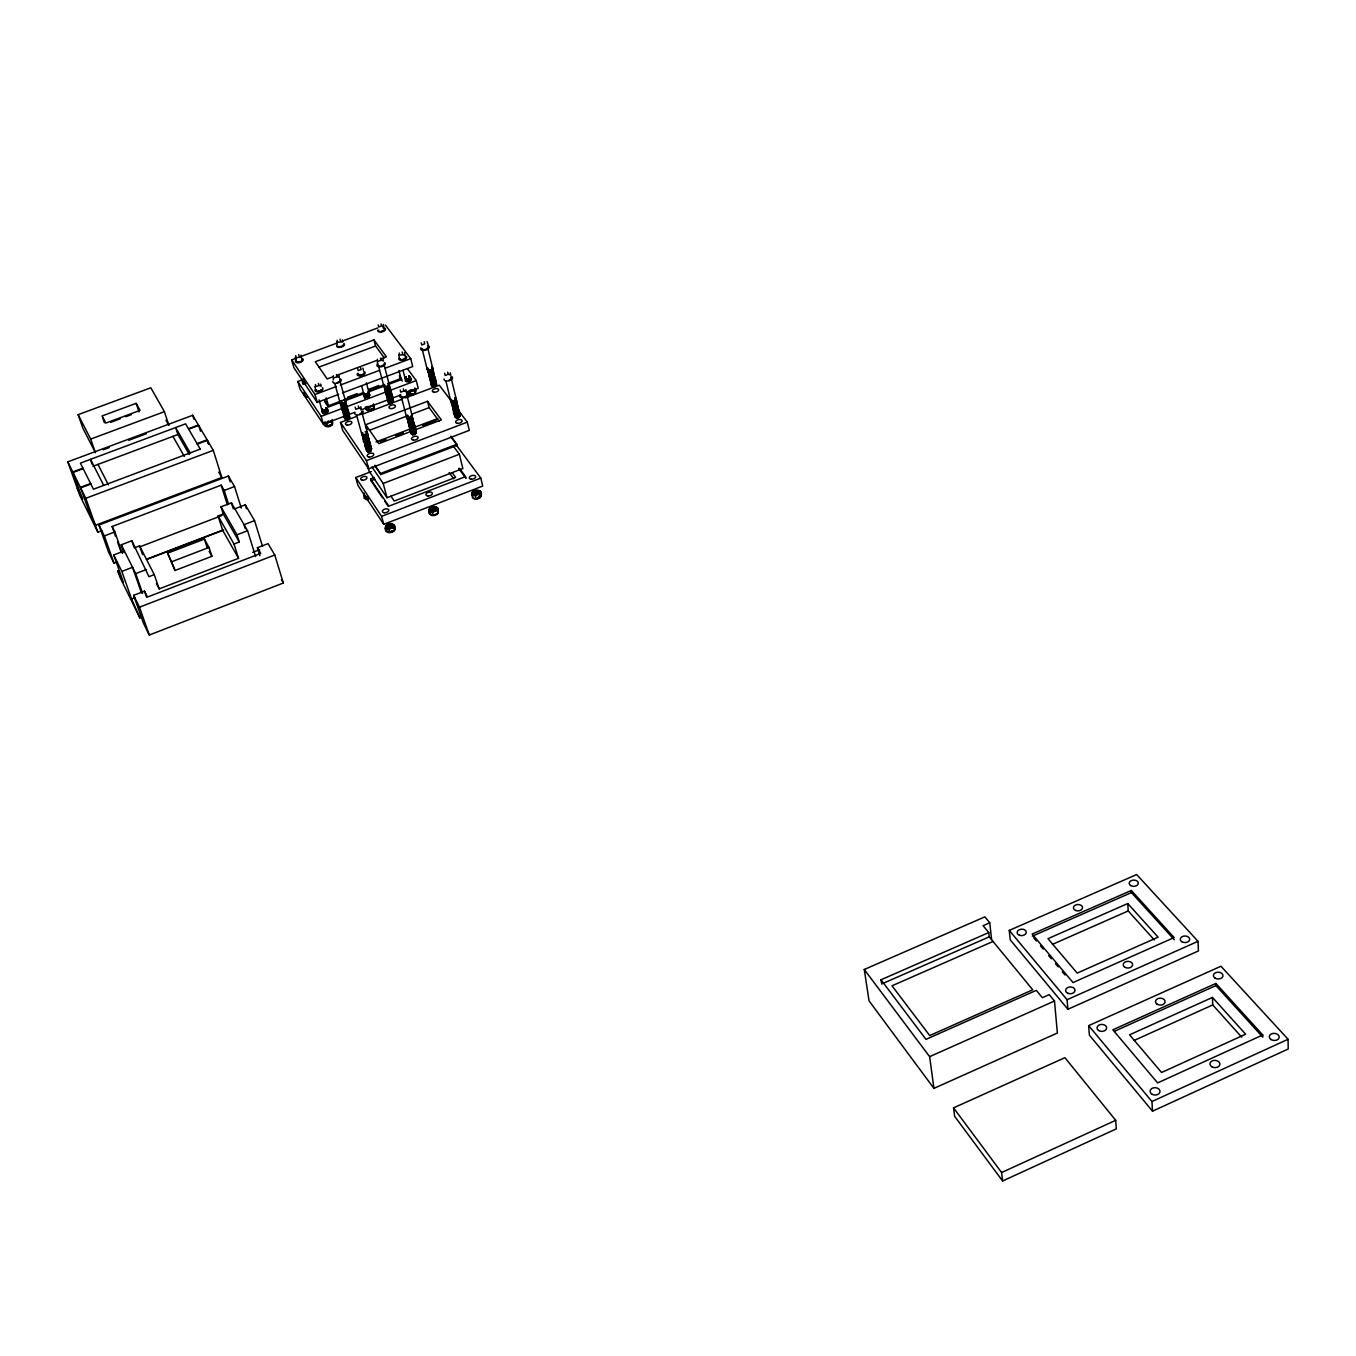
<?xml version="1.0" encoding="UTF-8"?>
<svg xmlns="http://www.w3.org/2000/svg" width="1356" height="1356" viewBox="0 0 1356 1356"><rect width="100%" height="100%" fill="white"/><g stroke="black" fill="none" stroke-linecap="round" stroke-linejoin="round"><path stroke-width="1.5" d="M391.952 525.145C378.171 533.637 396.427 516.534 390.697 528.128M478.38 491.889C472.481 498.855 473.532 487.058 478.38 492.296C470.532 497.601 478.21 487.414 477.617 494.228M455.175 411.8C451.48 415.699 462.565 412.834 457.803 409.919M454.972 397.935C458.769 400.325 452.429 401.562 451.582 402.647C452.989 405.173 458.887 401.139 454.904 400.156M435.903 510.398C434.039 500.805 425.615 516.229 435.53 508.466M434.869 510.568C438.717 507.568 430.716 506.127 430.394 509.619M431.716 382.765C428.666 386.189 437.395 385.748 436.107 382.172C435.683 385.629 427.988 384.477 431.988 381.68M434.649 377.493C434.954 379.883 428.53 380.578 430.547 378.002M433.327 372.375L433.666 375.087L429.954 376.731L429.784 378.443L434.479 377.104L433.225 371.527M476.041 498.584L475.414 496.025L472.719 494.381A4.153 2.339 -13.6 0 1 472.312 492.092L472.854 491.465A4.153 2.339 -13.6 0 1 475.6 490.16L480.634 491.482C484.143 497.042 475.99 501.042 472.329 497.398L472.142 492.33L476.939 490.364M428.886 511.483L432.513 512.636L433.174 515.195L429.496 513.992C426.072 508.737 434.157 504.076 437.819 508.042L438.039 513.263L433.191 515.195M480.516 496.889L480.617 491.465M409.02 419.665C405.105 424.038 417.309 419.868 411.343 417.817M409.427 425.106C407.478 428.157 414.292 427.886 414.173 425.089C413.292 423.004 406.224 426.411 409.156 422.377M415.038 388.138C418.207 392.155 412.122 397.172 409.037 393.884M389.647 532.213L388.952 529.671L386.291 527.993A4.17 2.373 -15 0 1 385.985 525.636L386.562 525.009A4.17 2.373 -15 0 1 389.341 523.67L394.359 525.026C397.969 530.552 389.664 534.739 386.002 530.993C382.731 526.281 389.765 521.365 393.477 524.518A4.17 2.373 -15 0 1 393.342 526.416L392.782 527.043M437.666 513.483L437.802 508.042M392.054 525.467C388.223 531.416 385.68 522.569 392.562 526.111M373.51 403.834L374.087 408.631L369.137 410.36M387.697 397.935C385.697 402.207 395.613 399.02 391.274 396.257M388.613 398.376C385.24 403.868 397.206 398.495 391.189 394.867M414.868 393.24L414.665 388.308M385.562 388.104C382.561 391.036 389.918 391.46 389.867 388.375M394.172 530.501L394.342 525.026M432.92 369.493L430.547 371.544L427.513 370.697L431.496 370.239L431.971 367.374M436.157 383.426C438.615 385.545 431.988 388.918 432.988 385.748M332.169 419.546L331.949 424.699M368.239 499.347L364.306 498.16L364.137 493.143M373.714 408.783L373.12 405.054M370.849 446.988C368.001 452.362 362.408 446.158 369.798 445.497C372.459 439.632 366.323 449.768 365.459 444.615M362.832 436.174C362.933 440.683 370.781 436.039 366.73 432.7M369.408 395.494C357.001 401.444 373.002 393.732 368.12 391.85A2.695 1.424 -14.7 0 1 368.832 393.172L366.137 395.291L364.578 394.02M328.016 426.479L331.932 424.699L331.322 420.953M406.19 378.188C404.376 382.104 413.648 377.68 408.8 376.137M307.185 397.139L304.575 395.867L303.981 392.291M343.797 411.614C341.644 414.241 348.153 413.563 347.865 411.122M344.085 415.461C343.187 419.428 351.967 415.953 347.899 413.427M345.255 415.529C341.305 418.123 349.187 419.258 349.17 415.868M453.48 411.58C452.446 418.818 464.04 412.885 457.481 409.97M342.271 406.071C339.864 409.105 348.17 407.546 345.933 404.936M430.988 511.907L433.479 509.737L436.869 509.415A4.17 2.356 -14.3 0 0 436.988 507.551M453.565 410.36L456.158 411.258L458.565 409.156L457.531 407.715L452.972 408.563L453.802 406.19M327.525 411.41L326.525 412.868M327.983 411.716L327.338 412.987M451.209 400.715L452.04 401.715M452.582 405.207C454.633 410.105 460.192 398.918 455.633 405.986C445.971 405.427 459.498 406.749 456.294 402.105M323.44 411.122C322.169 415.546 331.22 409.817 326.016 407.631M410.173 430.666C412.41 434.818 418.462 428.428 414.021 425.987M430.598 379.9C430.886 383.392 437.463 379.392 434.734 376.612M408.766 423.869C407.342 427.496 414.207 426.784 414.224 423.801C413.665 421.513 407.986 426.293 408.97 422.682M429.411 375.154L430.53 376.493M429.411 376.273C429.852 379.053 436.446 375.629 433.174 374.273M479.329 496.72L479.465 495.533M387.291 528.145L389.206 526.111L392.426 526.518M410.241 428.31C411.885 433.191 417.868 424.75 412.783 423.445M408.8 423.852C409.461 426.92 416.139 422.987 412.8 421.191M407.766 418.682C406.461 423.462 416.139 419.174 411.563 416.36M408.817 376.188C415.377 379.985 403.766 382.46 405.953 380.121C407.953 383.663 413.631 375.646 409.207 381.68M365.408 446.988C365.917 450.819 373.815 446.378 369.544 444.497M387.291 396.342C388.714 401.037 395.257 392.85 389.748 391.562M387.494 397.139L389.155 398.461L392.155 396.274L387.223 396.715L386.358 395.884L387.223 394.443M362.798 437.378C361.696 441.937 370.222 440.378 368.239 436.937M385.833 390.799C386.138 394.274 392.274 390.46 389.952 387.511M386.036 391.596C385.731 395.003 393.155 391.359 390.036 388.765M386.409 392.376C385.155 395.359 392.918 392.867 390.443 390.359C391.833 391.104 384.951 394.918 385.596 391.172M364.883 398.105L365.561 397.02L365.256 397.935M366.73 434.09C367.256 439.107 359.594 432.75 362.696 435.988C366.035 438.48 369.663 432.174 365.815 431.632A2.898 1.559 -14.9 0 1 367.306 433.106A2.898 1.559 -14.9 0 1 364.679 434.852L363.95 434.954A2.898 1.559 -14.9 0 1 361.832 434.276A2.898 1.559 -14.9 0 1 362.425 432.598L362.086 432.988A2.712 1.458 -14.9 0 0 363.967 434.751L365.34 434.445A2.712 1.458 -14.9 0 0 366.866 433.411L366.984 432.242M362.849 436.157C363.442 439.242 370.239 435.293 366.866 433.479C367.883 436.242 359.408 436.327 362.781 433.056M342.305 410.326C343.712 414.089 350.56 408.817 346.289 406.495M473.244 493.042C473.837 489.075 482.211 491.753 477.109 494.313M344.085 414.309C346.17 419.224 351.357 410.088 346.322 408.732M341.475 404.817L343.085 406.156L345.916 403.986L345.085 403.122L340.729 404.156L341.187 402.105M341.051 404.359L344.102 405.02L345.288 402.546M430.242 512.399L429.496 513.992M322.457 409.173L322.931 410.427L325.152 410.122A2.542 1.339 -15.2 0 0 326.593 409.156L326.22 407.749A2.712 1.424 -15.2 0 1 326.915 409.088C315.846 413.241 328.796 412.716 326.321 409.071M386.816 529.382L386.002 530.993M304.032 382.68L303.524 383.833L304.608 384.24M365.12 496.618L364.306 498.16M386.884 526.62L388.765 524.772L392.02 524.992M366.73 407.953L365.951 409.343L365.289 406.902M454.226 400.579L452.87 400.884A2.695 1.441 -13.6 0 1 450.887 399.156A2.881 1.542 -13.6 0 0 452.853 401.088L454.226 400.579A2.695 1.441 -13.6 0 0 455.701 399.562L455.192 398.054M377.409 363.272L377.46 359.289M427.513 368.391L427.835 368.035A2.831 1.475 -13.8 0 0 427.326 369.612A2.831 1.475 -13.8 0 0 429.462 370.222L430.75 369.73L428.428 370.069L427.835 368.781M407.715 415.122L407.207 415.461A2.898 1.542 -14.2 0 0 406.614 417.139A2.898 1.542 -14.2 0 0 408.732 417.817L410.122 417.309A2.712 1.458 -14.2 0 0 411.614 416.275L411.495 414.936M406.003 377.426L405.817 378.816L408.444 378.646A2.526 1.322 -14.1 0 0 409.834 377.697L408.766 376.782M333.305 379.714L333.356 375.714M384.375 385.24L384.528 386.392L386.63 386.596A2.831 1.492 -14.4 0 0 389.07 385.138A2.831 1.492 -14.4 0 0 388.291 383.629C391.731 385.867 384.375 389.426 383.901 385.985A2.831 1.492 -14.4 0 1 384.392 384.477L384.07 384.833M363.95 434.954L365.34 434.445M367.103 394.189L365.934 394.528A2.526 1.322 -14.7 0 1 364.086 392.884A2.695 1.424 -14.7 0 0 365.798 394.664L367.103 394.189A2.526 1.322 -14.7 0 0 368.51 393.24L368.34 391.918M340.288 401.223L340.627 400.868A2.848 1.492 -15 0 0 340.034 402.495A2.848 1.492 -15 0 0 342.136 403.122L343.441 402.63L340.712 402.8L340.966 401.308M295.828 355.611L295.761 359.34L295.184 357.323M322.084 408.834A2.712 1.424 -15.2 0 0 323.847 410.597L325.152 410.122M302.863 379.273L302.541 379.612A2.492 1.288 -15.3 0 0 304.202 381.172L304.168 381.358A2.661 1.373 -15.3 0 1 302.269 380.765A2.661 1.373 -15.3 0 1 302.863 379.273L302.897 379.256M456.43 404.308C460.752 406.546 449.446 407.41 454.345 409.02C457.633 409.614 459.209 404.715 456.243 403.495M452.192 403.596C453.752 408.427 460.277 399.969 454.752 398.715M455.04 412.071C451.073 415.428 462.803 412.41 457.684 410.766M452.345 403.579C451.48 407.681 463.905 403.393 452.887 409.173C462.752 408.834 456.464 415.19 453.514 410.393M452.972 400.935C446.48 403.885 460.345 403.24 455.141 400.325M457.006 402.715C456.582 405.444 449.412 405.529 452.345 402.461M410.19 426.377C408.088 430.733 418.58 425.733 412.987 424.242M410.004 426.682C407.393 430.462 417.021 428.75 414.326 425.445M411.021 430.683C408.173 435.022 419.343 431.733 414.173 429.666M429.021 373.561C426.818 377.29 435.971 375.239 433.106 372.883M413.139 422.682L413.088 420.631M434.547 379.816C438.293 381.477 429.394 384.579 430.547 381.07M434.462 380.663C438.412 384.426 425.581 383.494 434.717 381.019C438.242 375.019 429.733 385.002 430.394 379.121M435.717 380.578C432.445 383.528 429.869 387.036 436.259 382.985M436.446 383.782C436.259 386.528 429.53 386.765 431.733 383.85M414.309 428.208L415.224 429.53L410.953 432.479L415.241 431.581L415.868 430.191L414.512 429.005M412.766 418.631C412.326 420.733 406.664 421.902 407.529 419.055M407.732 419.851C406.868 422.716 412.529 421.546 412.97 419.428M408.902 419.936C404.681 422.919 413.97 423.106 412.885 419.835M413.377 421.038C413.326 423.462 406.953 424.326 408.953 421.563M429.36 376.307C428.191 379.765 437.039 376.799 433.378 375.07M413.58 421.835C413.258 424.343 406.393 424.835 408.766 421.886M413.783 422.648L412.648 423.97M431.7 369.561C436.174 370.866 426.92 374.714 427.988 370.747M433.513 371.883C422.648 378.002 433.072 368.815 432.649 368.459M388.341 401.393L391.748 400.986L392.511 398.274M369.341 443.7C372.442 445.649 359.204 454.023 370.934 447.429M391.308 395.511L390.986 394.071M406.342 377.409C401.851 381.087 413.665 378.968 409.004 376.951M387.274 392.579C382.867 395.579 391.85 396.088 391.07 392.731M388.46 399.189C386.307 403.088 396.647 398.444 391.206 397.105M363.018 437.293C364.374 439.31 370.205 436.022 367.086 434.276M367.9 436.225C368.612 439.581 362.205 438.835 363.289 437.751C363.493 440.802 371.561 436.107 366.679 434.937M345.017 403.969C349.848 405.715 338.475 407.02 343.153 408.58C346.56 409.241 348.255 403.952 344.814 403.173M348.017 412.817C346.695 414.834 340.865 420.207 349.204 414.597C350.102 409.004 342.221 417.631 343.627 411.919M347.628 413.461C351.984 415.36 343.187 415.699 344.848 417.851C347.339 418.868 351.679 414.919 347.577 414.089M342.085 403.122L342.797 403.02A2.848 1.492 -15 0 0 345.39 401.325A2.848 1.492 -15 0 0 343.949 399.901C352.543 403.207 332.135 411.749 346.339 405.156M410.682 393.85L410.41 394.766L413.072 394.359M473.651 494.177C474.21 490.448 481.143 493.974 478.363 493.465C472.837 493.872 475.431 492.804 478.939 494.194M388.731 385.206L388.528 383.833M431.479 511.873L435.869 509.534M387.138 526.976C388.647 523.365 395.444 526.501 390.019 528.179M452.328 405.58C451.243 409.495 460.396 406.054 456.125 404.359M450.955 399.935C449.005 404.613 459.582 401.257 454.955 399.528M451.158 400.749C451.141 403.003 458.311 400.461 455.057 398.664M324.847 424.631C321.965 425.343 324.491 420.038 326.881 423.801C325.677 426.632 330.559 427.445 330.576 425.055M454.938 414.817C454.718 418.292 462.193 414.665 458.938 412.038M454.158 411.614C453.616 414.546 460.023 412.444 458.786 409.902M387.816 528.111C395.986 524.128 390.681 528.755 387.087 527.382M410.004 428.666C408.376 433.53 418.428 430.496 414.105 427.394M452.785 406.003L453.26 407.953L458.192 407.105L455.141 409.783L452.819 409.105L453.328 407.597M451.209 399.562L452.379 400.969M407.309 418.241C406.054 421.648 414.529 419.174 411.766 417.173M430.344 380.273L431.903 382.036M429.174 375.51C428.004 378.595 435.886 376.663 433.496 374.476M410.037 427.513C407.698 431.14 416.902 429.208 414.343 426.818M431.767 384.646C429.53 388.07 438.208 386.375 436.005 384.019M363.933 439.005C360.442 444.531 372.612 444.158 368.256 439.7M364.137 440.971C364.967 444.226 371.086 438.869 368.544 438.632C369.544 441.022 363.272 442.548 364.154 439.819M407.359 417.072L409.071 418.462L411.902 416.241A2.898 1.542 -14.2 0 0 411.631 414.851M407.563 417.885C406.936 421.462 415.122 417.529 411.36 415.563M430.784 380.697C445.412 379.341 425.716 383.121 432.039 383.443M362.611 435.361C361.154 438.513 369.002 436.666 366.951 434.886M387.053 396.715C387.002 400.529 394.46 396.918 391.172 393.596M387.257 397.494C386.087 401.478 395.325 397.749 390.986 396.308M407.512 415.936L407.309 417.462L410.122 417.309M385.799 391.952C384.545 395.325 393.172 392.748 389.833 390.714M386.002 392.748C385.189 397.155 394.732 392.274 389.545 390.765M366.747 449.395C366.323 456.108 375.273 444.497 370.239 450.175C361.425 451.802 371.307 447.361 369.764 445.293M364.154 393.613C362.933 396.732 370.764 394.46 368.324 392.596M388.528 401.088C386.596 405.122 396.206 402.19 392.715 399.054M364.594 441.412C363.289 444.632 372.29 441.175 368.391 439.09M343.865 414.665C342.39 418.072 350.696 415.8 347.848 414.258M385.629 390.003C383.273 393.596 392.494 391.494 389.748 389.325M341.034 403.224C338.017 407.648 348.102 407.902 345.288 403.919M345.204 402.529L345.288 404.054L341.644 405.936M322.253 409.512C320.931 412.885 329.491 410.054 326.101 408.326M344.966 417.462C342.763 421.123 351.831 419.106 349.373 416.224M343.661 412.733C341.746 417.004 351.34 414.021 347.865 410.699M342.356 407.986C339.966 411.597 349.153 409.529 346.509 407.292M303.473 383.307L303.286 384.341M303.049 380.731L304.507 381.968M326.881 423.801L330.779 421.106M365.951 409.343L369.391 410.376L368.713 407.868L372.341 405.427M412.783 394.766C408.681 396.477 409.851 389.799 413.529 389.884M388.952 529.671L392.748 527.077M432.513 512.636L436.056 510.212M475.414 496.025L479.736 492.821A4.153 2.339 -13.6 0 0 479.821 490.991M478.448 494.347C480.99 490.957 472.736 490.923 473.6 494.16M435.208 510.449C437.48 506.381 427.92 508.5 431.259 511.788M391.918 528.23C394.291 525.297 387.138 525.45 387.68 527.993M392.477 527.484L391.562 528.348M457.786 409.258L457.989 406.291L456.311 405.156M457.396 407.664C460.192 407.986 454.26 412.953 453.379 409.563C451.277 411.512 459.769 411.97 457.853 408.529M453.514 408.393C452.073 410.783 458.514 409.343 457.65 407.732M414.19 425.513C413.631 427.225 407.97 428.055 409.987 425.581M392.342 398.308L388.104 399.834L388.731 398.122M389.867 388.799C376.392 393.071 394.274 387.019 388.375 385.155M388.664 386.053L388.596 384.562L389.257 386.409L386.46 388.155L384.121 386.782L389.019 386.155L387.884 388.596L384.409 388.291L384.562 387.189L388.325 387.24L388.816 385.358M407.207 415.461L406.834 415.868A2.712 1.458 -14.2 0 0 408.749 417.614L408.8 417.597M347.865 411.546C346.95 413.8 340.695 413.631 343.577 410.834M343.831 412.716C342.153 415.445 350.289 413.021 347.594 411.241M345.068 403.257L345.068 400.495L343.763 399.918M406.207 376.663L405.376 377.341A2.526 1.322 -14.1 0 0 407.173 378.934L407.207 378.934M459.464 416.936C463.023 410.614 454.04 421.224 455.074 414.8M436.005 385.918L435.971 383.985M479.143 496.923L478.041 497.635M330.678 425.479L329 426.157M431.445 511.873L433.022 510.856M411.529 432.208C408.342 435.717 418.156 434.259 415.614 431.649M454.294 411.597C452.175 414.461 461.582 411.682 457.447 410.597M454.684 413.207C452.904 415.597 460.362 414.207 459.023 411.97M454.887 414.004C452.328 417.224 461.023 416.309 459.277 413.19C459.159 413.851 452.972 416.004 454.887 412.902M452.921 405.986L453.684 407.224M372.476 408.902L370.747 409.749M452.497 401.63C448.344 404.63 457.684 404.715 456.48 401.529M452.141 402.783C450.853 405.325 457.565 404.088 456.396 401.596M431.937 384.612C430.581 387.375 438.463 384.985 435.954 382.629M366.951 449.328C365.357 452.311 373.595 449.836 371.036 447.344M409.58 425.089C408.512 428.632 417.072 424.869 412.868 422.597M410.207 427.479C408.614 429.937 415.343 428.428 414.241 426.784M407.309 416.258C404.071 420.038 413.682 419.801 411.665 416.394M407.512 417.055C405.698 419.801 414.326 417.631 411.648 415.004M455.091 413.699C451.328 418.512 469.329 409.359 456.04 416.851C450.582 416.495 463.176 418.479 458.955 414.783M365.628 444.582C362.798 448.022 372.053 447.107 369.764 443.921M366.713 448.565C365.595 452.412 375.171 447.09 369.442 445.955M364.12 438.988C362.984 445.649 375.968 434.344 364.069 440.225M430.344 378.324C427.835 381.782 437.293 380.256 434.598 377.087M430.547 379.104C429.259 381.612 435.615 380.07 434.7 377.934C433.717 380.324 427.123 379.629 430.7 377.188M364.764 441.395C363.137 444.853 372.205 441.327 367.968 439.734M365.205 442.988C362.374 446.632 372.188 444.887 369.527 441.751C370.51 444.582 363.154 445.582 365.391 442.683M365.408 443.785C362.594 447.446 372.408 445.683 369.747 442.548C370.713 445.395 363.374 446.378 365.595 443.48M345.17 417.411C344.017 421.445 353.424 416.038 347.797 414.868M362.594 433.361L362.255 434.378L364.018 434.751M428.971 372.764C426.53 375.934 434.581 375.171 433.411 372.324M429.174 373.561C427.784 375.781 433.937 374.409 433.225 372.9M363.9 438.191C361.967 440.988 370.646 438.785 368.018 436.14M411.631 431.971C409.41 434.835 416.868 433.835 415.665 431.123M427.988 368.781C425.309 372.663 435.903 369.798 431.733 367.306M414.444 427.598L414.631 429.174L410.749 431.683L414.394 431.445L415.394 429.886L414.224 429.038M387.867 397.918C397.545 397.393 386.443 398.935 387.24 395.545M388.274 399.495C385.274 403.325 394.85 402.935 392.426 399.613M388.477 400.291C385.714 403.478 394.715 402.376 392.528 399.63M387.036 394.749C385.697 397.376 392.393 395.799 391.274 393.528M406.02 378.477C403.596 381.392 411.241 380.528 410.258 378.07M408.749 420.767C405.478 424.242 414.529 423.597 413.241 420.174M384.545 385.223L383.901 385.985A2.831 1.492 -14.4 0 0 385.952 386.697M385.579 389.206C383.002 392.884 392.426 391.172 389.833 387.969M385.799 390.003C384.324 392.24 390.443 390.935 389.85 389.341M365.357 396.274L365.12 397.918M344.916 416.665C342.254 419.631 350.153 419.055 349.255 416.292M343.187 410.343C340.119 414.309 351.136 411.224 346.543 409.512M364.747 394.003L364.205 395.41L365.527 395.901M430.157 376.426C427.835 380.036 437.463 376.697 433.089 375.12M364.086 437.869C361.781 440.751 369.29 439.768 368.12 437.022M430.344 377.222C430.106 382.358 438.751 373.425 430.276 376.307C424.36 374.832 436.547 373.866 432.988 375.544M342.322 407.173C339.542 410.682 349.102 408.97 346.56 405.953M342.526 407.97C341.17 410.817 348.695 408.817 346.441 406.02M428.767 370.866C426.632 374.493 436.632 370.561 431.801 368.696M429.157 372.442C427.072 375.985 435.598 372.12 433.106 371.527C432.208 374.002 425.53 373.273 429.106 370.849M340.78 401.613C338.203 404.766 346.238 404.173 345.255 401.19M341 402.41C339.644 405.054 346.051 402.851 345.39 401.325M341.22 403.207L341.424 405.139M388.664 399.986C386.443 402.596 393.698 401.461 392.613 399.122M387.019 393.647C383.884 396.63 391.392 396.477 391.087 394.088M387.426 395.24C385.172 397.8 391.884 396.664 391.291 394.884M365.323 395.223C362.255 400.122 374.019 395.274 367.934 393.223M343.356 410.037C341.204 413.817 350.696 410.343 346.373 407.885M323.236 410.376C319.609 414.428 330.796 411.682 326.016 409.715M303.015 379.968L302.439 381.341L304.337 381.782M303.236 380.731L302.659 382.087L304.541 382.545M303.659 382.223L303.354 383.833L305.642 383.901M303.168 379.68L302.659 380.85L304.236 381.172M478.804 496.923L477.82 497.567M435.886 385.765L432.581 386.765M456.074 404.851L456.565 403.698M408.631 425.004C410.376 426.903 416.106 423.869 413.004 421.987M372.103 408.665L370.612 409.698M390.816 396.783L391.07 395.46M330.711 425.038L328.915 425.97M369.239 397.071L367.459 398.003M363.628 495.703L367.154 496.805M385.341 528.518L393.477 527.925M435.666 386.155L433.14 386.85M471.735 494.923L479.888 494.296M392.359 530.908L391.053 531.45M330.237 425.174L328.762 425.428M432.225 511.958L433.242 511.415M388.579 528.179L392.443 527.84L388.935 528.094M411.783 431.14C407.088 435.717 420.546 432.242 414.428 429.835M453.667 406.461L452.735 407.173L453.599 408.139M366.849 446.632L365.849 447.7L366.9 448.277M409.105 420.733C405.783 424.869 417.411 420.462 411.546 418.631M367.069 447.429C363.476 451.362 375.341 447.073 369.493 445.327M410.343 425.547C406.258 428.259 414.58 428.818 414.139 426.021M365.544 441.836C360.798 446.632 374.595 442.683 367.934 440.361M432.072 382.731C428.92 385.29 437.412 384.273 435.92 381.375M429.31 371.646C426.259 374.341 434.7 373.409 433.174 370.256M387.172 392.833C383.612 395.732 393.782 393.765 390.036 391.511M387.375 393.63C383.867 397.189 394.85 393.986 389.714 392.172M452.429 400.562C448.463 404.478 460.091 401.342 454.701 399.342M342.644 406.054C338.61 408.648 346.492 409.292 346.373 406.512M365.476 394.443C361.086 397.817 371.934 397.02 368.408 393.935M365.679 395.206C362.137 398.342 372.663 395.427 368.137 393.986A3.153 1.661 -14.7 0 1 369.256 396.189A3.153 1.661 -14.7 0 1 364.374 397.02A3.153 1.661 -14.7 0 1 365.781 394.172M343.966 410.8C340.322 414.394 351.374 411.207 346.289 409.343M385.714 387.291C381.155 391.901 394.291 388.494 388.308 386.002M385.918 388.07C382.375 391.392 393.376 388.24 388.257 386.613M365.662 441.581C361.459 445.31 372.798 442.836 368.188 440.547M323.592 410.343C320.05 413.563 330.271 411.054 326.067 409.122M385.833 387.019L384.748 388.274L385.799 388.799M365.578 394.206C361.73 397.342 371.764 395.732 368.205 393.172M304.269 381.663L303.303 383.087L305.524 383.341M392.07 530.874L390.918 531.383M412.987 394.223L410.275 394.833M370.544 409.512L371.663 409.004M413.088 393.969L410.749 394.867M328.932 420.919L327.66 421.462M371.205 409.275L372.341 409.597L370.9 410.58M458.972 417.292L455.972 417.784M330.186 425.801L329.033 426.259M371.934 409.885L370.9 410.309M1152.515 1111.174L1288.2 1049.002L1288.081 1039.272L1220.942 966.235L1088.648 1025.628L1089.41 1035.187L1152.515 1111.174L1151.939 1101.53L1088.648 1025.628M1002.593 1180.991L1116.31 1128.87L1115.7 1120.327L1064.901 1057.68L953.539 1107.869L954.624 1116.293L1002.593 1180.991L1001.609 1172.533L953.539 1107.869M1262.741 1034.967L1157.617 1082.919L1112.852 1029.797L1215.874 983.439L1262.741 1034.967L1262.792 1037.137L1215.942 985.575L1215.874 983.439M1151.939 1101.53L1288.081 1039.272M1001.609 1172.533L1115.7 1120.327M405.681 377.002L405.715 376.985A2.695 1.407 -14.1 0 0 405.173 378.51A2.695 1.407 -14.1 0 0 407.156 379.121L407.834 379.019A2.695 1.407 -14.1 0 0 410.241 377.426A2.695 1.407 -14.1 0 0 408.817 376.104M1114.903 1031.085L1215.942 985.575M1212.45 997.423L1129.582 1034.814L1161.567 1072.494L1245.639 1034.221L1212.45 997.423L1212.739 1004.932L1241.706 1037.154M1133.921 1040.544L1212.739 1004.932M933.928 1088.376L1057.375 1033.018L1054.493 1001.016L1049.205 994.626L1042.357 997.677L1036.323 990.355L925.962 1039.374L880.993 979.778L988.778 932.572L983.1 925.69L989.761 922.775L984.863 916.859L864.264 969.489L869.06 1000.898L933.928 1088.376L929.64 1056.663L864.264 969.489M1067.901 1009.271L1067.07 999.728L1198.026 941.318L1136.65 874.552L1009.271 930.402L1010.254 939.844L1067.901 1009.271L1198.433 950.929L1198.026 941.318M929.64 1056.663L1054.493 1001.016M1127.751 903.537L1047.985 938.674L1077.206 973.1L1158.092 937.165L1127.751 903.537L1128.226 910.944L1154.363 940.013M1052.442 944.369L1128.226 910.944M881.62 983.998L989.236 936.843L988.778 932.572M993.033 941.454L892.011 985.795L929.691 1035.56L1032.747 989.795L989.236 936.843M1131.311 890.468L1032.119 934.064L1073.02 982.558L1174.143 937.572L1131.311 890.468L1131.429 892.587L1174.262 939.708M1032.323 936.165L1131.429 892.587M412.953 393.85L409.343 393.901L410.376 394.155M475.295 494.33C482.346 494.838 475.363 490.211 474.041 494.415M257.42 547.722L260.708 553.418L147.448 597.047L144.499 591.165L133.634 595.335L143.414 623.099L149.279 635.032L283.336 583.012L274.76 555.011L268.064 543.637L257.42 547.722L259.894 555.706M458.667 468.43L465.972 478.397L465.532 476.634L388.85 506.178L370.527 478.973L374.409 477.481M133.634 595.335L139.482 607.183L274.76 555.011M355.764 477.515L381.595 516.382L480.787 478.092L482.719 486.058L383.748 524.314L357.933 485.363L355.764 477.515L371.307 471.583M371.934 466.905L383.189 483.465L459.362 454.26L462.871 468.532L387.019 497.703L369.035 471.091L367.391 465.04M233.995 544.027L239.266 541.993L223.265 513.975L218.062 515.941L233.995 544.027L238.537 558.333L159.177 588.877L154.262 574.622L148.923 576.673L131.837 540.756L121.277 544.773L124.023 552.604M175.06 570.469L211.892 556.316L209.01 547.434L204.417 539.112L167.652 553.163L175.06 570.469L167.652 553.163M124.345 550.909L113.718 554.96L121.837 571.401L131.566 598.979L135.108 597.606M252.708 552.35L259.657 549.672M241.266 508.076L234.537 486.533L228.384 476.041L98.954 525.026L108.616 552.231L114.023 563.232L117.497 561.909M356.323 416.495L340.526 422.462L342.763 430.547L368.629 468.803L469.295 430.361L467.312 422.14L457.108 408.715M146.414 559.265L222.604 530.145L238.537 558.333M147.092 559.333L223.672 530.06M121.837 571.401L132.549 567.3L141.499 592.911M262.522 546.366L254.555 520.636L244.046 524.653L245.283 528.603M374.866 465.244L380.494 473.481L456.904 444.243L457.175 445.327L380.782 474.566L375.154 466.311M370.527 478.973L371.002 480.719L374.883 479.244M121.277 544.773L135.702 573.605L146.431 569.486M247.572 530.738L231.401 502.873L220.994 506.822L236.995 534.789L247.572 530.738L255.623 556.519M172.059 561.587L209.01 547.434M376.019 441.954L410.766 428.75M414.614 427.276L437.785 418.479M380.155 441.548L385.952 439.344M395.596 435.683L403.308 432.75M422.614 425.411L436.124 420.275M234.842 508.805L245.283 504.822L254.555 520.636M154.262 574.622L139.583 545.858L134.312 547.875L131.837 540.756M139.38 547.01L221.943 515.534M340.526 422.462L366.408 460.616L467.312 422.14M197.349 444.09L207.4 440.327L213.282 450.361L221.825 477.465L95.395 525.297L89.971 514.246M365.73 424.699L427.53 401.308L441.344 419.902L378.883 443.649L365.73 424.699L367.018 429.428M115.531 536.23L112.124 526.501L221.164 485.177L224.215 490.465L228.537 504.161M188.433 428.733L198.4 425.004L192.688 415.292L67.8 461.854L79.767 495.347L97.852 532.196L101.785 530.688M369.374 430.293L407.919 415.682M411.766 414.224L429.106 407.648L439.158 421.191M98.954 525.026L104.344 535.942L114.853 531.942L122.379 553.401M224.215 490.465L234.537 486.533M347.407 397.325L357.221 393.63M368.985 389.206L378.799 385.528M324.965 400.664L328.423 405.766L363.289 392.647M369.103 390.46L384.596 384.646M387.986 383.375L400.986 378.477L398.935 370.51M90.869 484.041L80.631 487.872L85.784 498.313L213.282 450.361M341.915 401.952L328.338 407.054L324.796 401.817M345.797 400.495L363.255 393.918M369.069 391.748L384.494 385.935M388.358 384.494L401.868 379.409L399.342 376.002M303.795 379.273L297.845 381.494L321.169 416.377L342.949 408.156M346.916 406.664L386.545 391.748M390.511 390.257L416.258 380.561L418.224 388.375L406.376 392.85M405.851 389.562L406.41 391.731L403.902 391.02L400.8 392.172L400.24 390.003M450.243 372.832L450.785 375.002L448.243 374.29L445.158 375.459L444.632 373.273M360.781 406.715L361.374 408.885L358.882 408.139L355.764 409.326L355.17 407.156M297.845 381.494L300.032 389.172L323.355 424.157L354.984 412.224M360.916 409.987L388.579 399.562M392.528 398.071L400.444 395.088M362.255 414.258L401.749 399.359M405.698 397.867L439.259 385.189L452.006 401.986M92.92 466.295L177.907 434.513L189.298 454.48M333.084 376.731L327.152 378.951L315.304 361.747L373.968 339.915L386.426 356.798L380.494 359.001M337.034 375.256L376.544 360.493M333.949 377.849L337.017 376.714L339.441 377.409L338.847 375.273M378.019 361.442L381.053 360.289L383.511 360.984L382.951 358.832M404.461 352.611L404.986 354.662L399.766 355.086L399.24 353.035M320.66 384.104L321.236 386.155L318.948 385.477L316.016 386.562L315.456 384.528M295.591 358.459L291.676 359.899L314.999 394.511L336.491 386.46M340.407 385.002L379.477 370.358M385.324 368.154L410.732 358.645L412.716 366.544L342.56 392.884M83.174 468.684L73.038 472.464L80.377 487.363L90.598 483.516M197.044 443.598L207.095 439.819L208.316 443.683M291.676 359.899L293.896 367.696L317.219 402.393L338.661 394.342M318.965 367.103L375.561 346L384.273 357.848M103.293 449.802L109.175 447.599M128.769 440.293L146.414 433.717M67.8 461.854L72.783 471.956L82.919 468.176M188.721 429.225L198.688 425.496L207.095 439.819M136.159 403.325L102.073 415.936L105.853 423.072L140.075 410.376L136.159 403.325L138.99 411.834M110.65 422.343L120.108 418.834M125.769 416.733L131.43 414.631M296.405 357.628L301.507 357.204L300.93 355.187M342.254 339.848L342.814 341.865L337.695 342.288L337.152 340.271M301.439 356.272L336.61 343.221M342.475 341.034L377.629 327.983M164.415 411.665L150.804 387.799L78.123 414.665L90.683 439.073L164.415 411.665L168.873 425.343L165.941 420.207M304.575 395.867L305.253 395.274A3.932 2.051 -15.3 0 0 307.354 397.274M415.665 390.647L414.122 390.867A3.983 2.102 -14.1 0 1 413.394 394.596A3.983 2.102 -14.1 0 1 407.732 393.867M332.864 422.038L331.356 422.241A4 2.136 -15.2 0 1 330.457 426.055A4 2.136 -15.2 0 1 324.864 425.276M325.999 413.156L323.152 413.088M410.58 394.833L407.105 393.816M412.343 393.952L410.715 394.308M370.764 410.241L372.798 408.665L370.68 410.054M327.593 426.309L324.169 425.259M326.22 413.699L322.914 413.597M411.343 389.765L410.004 390.138M408.444 378.646L407.275 378.968M480.397 494.262L481.261 494.025M434.191 506.907L436.954 507.534M305.422 383.155L302.812 382.189L304.185 382.748M433.547 511.161L430.733 510.737L432.666 509.127L435.479 509.331L431.089 510.348L432.988 511.449M432.988 510.551C428.072 510.89 434.14 506.28 436.022 509.11M429.411 370.222L430.123 370.12A2.831 1.475 -13.8 0 0 432.547 368.663A2.831 1.475 -13.8 0 0 431.733 367.188M365.798 394.664L366.493 394.562A2.695 1.424 -14.7 0 0 368.832 393.172L368.001 392.409M323.847 410.597L324.542 410.512A2.712 1.424 -15.2 0 0 326.915 409.088L325.847 408.359M452.853 401.088L453.582 400.969A2.881 1.542 -13.6 0 0 456.057 399.478A2.881 1.542 -13.6 0 0 455.192 397.935M408.732 417.817L409.478 417.699A2.898 1.542 -14.2 0 0 411.817 416.411L411.461 415.58M365.832 394.477L364.137 393.884M323.881 410.41L323.914 410.41A2.542 1.339 -15.2 0 1 322.169 408.783M433.666 510.5L434.903 510.483M389.308 403.207L392.731 402.376L392.494 400.325M346.204 419.648C351.357 417.343 350.323 417.292 345.712 419.614M456.48 417.817L459.667 416.394L458.955 414.716M412.088 434.496L415.597 433.649L415.767 431.039M410.309 393.935L411.699 393.986L409.681 393.918M367.544 451.616L371.052 450.751L370.832 448.599M368.34 498.5L366.629 498.245M367.934 498.686L366.968 498.415M389.85 403.291L392.613 402.224L392.731 400.427M412.851 433.174A1.729 0.932 -14.2 0 0 412.427 434.581L415.461 433.479L415.563 431.615M408.936 391.257L414.224 390.697M368.035 451.701L370.934 450.599L371.069 448.717M365.086 431.683L366.425 431.869M434.157 506.924L432.852 506.839A4.17 2.356 -14.3 0 0 430.038 508.025L429.462 508.653A4.17 2.356 -14.3 0 0 429.835 510.992L437.005 510.907M429.089 371.527L427.988 371.019M342.441 406.8L341.424 406.258M344.848 415.512C339.78 413.275 349.356 415.834 347.678 412.631M345.068 416.309L344.051 415.75M411.309 430.361C406.512 429.564 417.411 431.31 414.021 428.242M411.512 431.157L410.41 430.581M477.837 490.126L479.787 490.957M362.815 435.378C364.306 435.971 368.663 434.191 366.645 432.666M366.476 446.683C361.137 446.497 373.748 448.802 369.273 444.531M366.679 447.48L365.628 446.887M366.866 406.647L373.036 406.241M431.903 370.358L433.022 370.73M433.276 375.917L434.395 376.29M431.666 370.171L433.072 371.137M388.511 386.799L389.63 387.172M456.514 405.953L456.277 405.783M434.412 381.29L435.818 382.239M391.155 397.715L392.121 398.054M326.271 409.885L327.321 410.258M348.051 415.038L349.034 415.512M411.292 418.445L412.733 419.462M411.495 419.258L412.495 419.614M366.883 435.734L366.629 435.564M369.696 446.124L370.832 446.548M331.237 422.157L324.372 422.258M406.207 380.324L409.343 379.883L409.885 377.849M407.936 419.885L411.766 419.055L411.427 416.97M341.153 404.393L344.441 403.919L345.068 401.749M408.071 391.155L409.936 392.325M366.849 406.698L368.713 407.868M365.256 495.516L364.561 495.177A4.102 2.271 -15.1 0 1 363.95 493.55M432.005 369.493L432.886 370.341M434.751 380.612L435.632 381.46M457.735 408.512C460.87 410.241 455.057 413.461 453.735 411.495M457.599 409.122L458.498 409.987M411.631 417.784L412.529 418.665M413.072 423.394C415.038 424.733 409.817 426.937 408.97 424.987M346.729 408.071C348.899 409.512 343.593 412.343 342.526 410.224M346.594 408.681L347.305 409.19L344.933 410.597L342.034 409.902L345.966 409.478L346.594 407.309M368.035 438.903C370.832 440.598 365.222 443.531 364.103 441.293M405.902 381.375L409.224 381.46L410.258 379.358M427.055 341.475L428.988 347.119M431.666 511.992L432.852 509.89L435.971 510.398M1033.679 937.793L1036.408 941.013M1040.493 945.878L1043.222 949.098M1048.663 955.573L1051.392 958.811M1055.477 963.658L1058.205 966.896M1062.29 971.743L1065.019 974.981M1009.271 930.402L1067.07 999.728M385.443 325.084L410.732 358.645M407.427 368.713L416.258 380.561M450.938 436.191L456.904 444.243M451.192 437.276L457.175 445.327M456.514 445.327L480.787 478.092M453.396 446.175L459.362 454.26M399.8 377.731L402.308 381.138M459.447 468.329L465.532 476.634M452.175 472.651L455.616 477.397L394.24 501.042L390.952 496.211M449.124 472.481L453.701 478.821M371.002 480.719L382.46 497.737M384.748 501.144L388.172 506.246M218.723 472.142L221.825 477.465M281.438 579.724L283.336 583.012M190.162 452.904L175.653 427.564L177.907 434.513M172.941 436.378L184.297 456.413M209.146 551.316L211.892 556.316M97.954 464.413L108.395 484.872M156.415 583.47L159.177 588.877M103.7 485.38L90.479 459.345L92.31 464.549M112.124 526.501L114.853 531.942M77.326 488.516L82.597 499.228L72.783 471.956M131.566 598.979L140.058 618.234L120.108 577.588L117.633 570.605L123.43 582.402L113.718 554.96M322.592 412.512L325.999 412.936L327.627 410.563M85.784 498.313L97.852 532.196M80.377 487.363L90.225 514.771M104.344 535.942L114.023 563.232M117.599 542.078L121.006 551.807M139.482 607.183L149.279 635.032M144.499 591.165L146.567 597.115M90.683 439.073L95.445 452.718L82.869 428.191L78.123 414.665M135.702 573.605L142.6 593.335M139.583 545.858L142.634 554.706M102.649 417.648L104.412 422.75M204.417 539.112L207.298 547.977M218.062 515.941L222.604 530.145M198.688 425.496L200.518 431.259M192.688 415.292L193.908 419.106M220.994 506.822L223.265 513.975M207.4 440.327L208.621 444.175M236.995 534.789L239.266 541.993M221.164 485.177L227.333 504.72M231.401 502.873L233.266 508.754M228.384 476.041L230.215 481.905M245.283 504.822L246.504 508.771M298.693 354.543L299.269 356.56M319.05 399.867L321.779 409.631M314.812 386.291L315.389 388.341M314.999 394.511L317.219 402.393M321.169 416.377L323.355 424.157M326.203 397.817L328.423 405.766M318.372 383.426L318.948 385.477M334.762 383.426L339.898 402.105M339.831 380.358L345.441 400.918M336.424 374.561L337.017 376.714M356.577 415.004L361.696 433.886M336.542 341.966L337.102 343.983M366.408 460.616L368.629 468.803M381.595 516.382L383.748 524.314M361.747 411.885L367.357 432.683M358.289 405.969L358.882 408.139M340 339.22L340.542 341.237M361.628 385.884L363.713 393.715M380.494 473.481L380.782 474.566M383.189 483.465L387.019 497.703M362.883 368.171L363.425 370.205M366.374 382.799L368.985 392.579M360.56 367.51L361.103 369.544L358.204 370.629L357.645 368.595M373.968 339.915L375.561 346M378.307 365.137L383.697 385.697M389.223 384.511L383.867 363.933A2.848 1.475 -14.4 0 1 383.172 365.154M380.494 358.154L381.053 360.289M383.307 324.491L383.833 326.525M401.105 395.952L406.461 416.767M382.748 326.169L383.273 328.203M429.683 508.653L430.31 511.093M381.036 323.881L381.561 325.898L378.714 326.949L378.188 324.931M406.783 394.732L412.105 415.546M403.342 388.833L403.902 391.02M402.122 351.967L402.647 354.001M403.037 370.341L405.037 378.171M398.681 354.78L399.206 356.814M427.53 401.308L429.106 407.648M422.055 348.645L427.174 369.239M427.598 347.458L432.683 368.052M424.242 341.678L424.784 343.831L421.75 344.966L421.224 342.814M445.921 381.104L450.548 400.054M451.124 378.002L456.175 398.85M447.717 372.12L448.243 374.29M880.993 979.778L881.417 982.592M989.761 922.775L991.575 939.369M383.901 330.033A2.661 1.356 -14.2 0 1 381.731 331.203M384.121 327.796A4 2.034 -14.2 0 1 384.935 330.288A4 2.034 -14.2 0 1 380.205 332.05A4 2.034 -14.2 0 1 377.748 330.169M405.325 357.459A2.712 1.407 -14.1 0 1 402.156 359.526M400.478 359.221A2.712 1.407 -14.1 0 1 400.037 358.594M405.953 356.204A4.068 2.119 -14.1 0 1 405.478 359.069A4.068 2.119 -14.1 0 1 400.376 360.204A4.068 2.119 -14.1 0 1 399.088 357.764M404.376 355.781A4.068 2.119 -14.1 0 1 405.258 355.916M343.102 345A2.661 1.356 -14.8 0 1 342.492 345.763M341.356 346.373A2.661 1.356 -14.8 0 1 338.373 346.356M343.814 343.407A4 2.051 -14.8 0 1 343.254 346.204A4 2.051 -14.8 0 1 338.237 347.322A4 2.051 -14.8 0 1 337.068 344.933M321.304 389.748A2.729 1.424 -15.2 0 1 319.05 390.969M316.711 390.748A2.729 1.424 -15.2 0 1 316.372 389.714M322.304 387.68A4.102 2.136 -15.2 0 1 321.694 390.596A4.102 2.136 -15.2 0 1 316.558 391.748A4.102 2.136 -15.2 0 1 315.389 389.24M301.778 359.645A2.678 1.373 -15.3 0 1 301.812 360.357M300.659 361.459A2.678 1.373 -15.3 0 1 296.778 361.442M301.896 358.459A4.017 2.051 -15.3 0 1 302.185 361.374A4.017 2.051 -15.3 0 1 296.642 362.628A4.017 2.051 -15.3 0 1 296.371 359.696M373.714 406.698A3.983 2.119 -14.7 0 1 371.273 410.495A3.983 2.119 -14.7 0 1 366.662 408.8M363.713 373.409A2.712 1.407 -14.6 0 1 362.577 374.527M361.255 375.002A2.712 1.407 -14.6 0 1 359.357 375.002M358.611 374.51A2.712 1.407 -14.6 0 1 358.526 373.764M363.747 371.459A4.085 2.119 -14.6 0 1 364.357 374.273A4.085 2.119 -14.6 0 1 359.069 375.832A4.085 2.119 -14.6 0 1 357.543 373.307M405.902 357.357A3.153 1.644 -14.1 0 1 402.274 359.798M400.817 359.679A3.153 1.644 -14.1 0 1 399.749 358.73M364.12 373.002A3.17 1.644 -14.6 0 1 360.442 375.459A3.17 1.644 -14.6 0 1 358.255 373.476M321.728 389.664A3.187 1.661 -15.2 0 1 319.135 391.104M318.338 391.223A3.187 1.661 -15.2 0 1 317.575 391.24M316.372 390.884A3.187 1.661 -15.2 0 1 315.931 389.681M301.88 359.103A3.119 1.593 -15.3 0 1 301.574 361.154M300.964 361.56A3.119 1.593 -15.3 0 1 297.93 362.238A3.119 1.593 -15.3 0 1 296.286 361.188M343.61 344.949A3.102 1.593 -14.8 0 1 342.271 346.221M341.543 346.526A3.102 1.593 -14.8 0 1 338.085 346.492M384.596 328.813A3.102 1.576 -14.2 0 1 383.765 330.695A3.102 1.576 -14.2 0 1 380.426 331.559M378.883 330.932A3.102 1.576 -14.2 0 1 378.765 330.118M326.474 409.495A3.153 1.661 -15.2 0 1 327.559 411.834A3.153 1.661 -15.2 0 1 322.847 412.885A3.153 1.661 -15.2 0 1 323.389 410.173M305.609 383.731A3.102 1.61 -15.3 0 1 302.71 383.358A3.102 1.61 -15.3 0 1 303.202 381.443M410.376 378.29A3.136 1.644 -14.1 0 1 410.732 380.595A3.136 1.644 -14.1 0 1 406.41 381.578A3.136 1.644 -14.1 0 1 406.054 379.256M370.9 450.277A1.729 0.949 -14.9 0 1 369.205 451.87A1.729 0.949 -14.9 0 1 367.781 450.751M361.611 411.512A2.915 1.542 -14.8 0 1 359.781 413.851M362.95 410.97A4.39 2.339 -14.8 0 1 359.204 414.834A4.39 2.339 -14.8 0 1 354.696 412.834M459.04 416.326A1.729 0.932 -13.6 0 1 458.87 417.563A1.729 0.932 -13.6 0 1 456.701 418.055A1.729 0.932 -13.6 0 1 456.125 416.97M450.972 377.629A2.898 1.526 -13.6 0 1 449.243 379.917M451.006 376.341A4.356 2.305 -13.6 0 1 452.006 379.138A4.356 2.305 -13.6 0 1 446.87 381.07A4.356 2.305 -13.6 0 1 444.09 378.951M349.034 418.326A1.695 0.898 -15 0 1 348.119 419.648A1.695 0.898 -15 0 1 346 419.648A1.695 0.898 -15 0 1 346.526 418.326M339.695 380.002A2.865 1.492 -15 0 1 339.763 380.782M339.102 381.595A2.865 1.492 -15 0 1 337.152 382.46M339.814 378.714A4.305 2.237 -15 0 1 340.61 381.477A4.305 2.237 -15 0 1 335.491 383.392A4.305 2.237 -15 0 1 332.915 381.29M427.547 347.848A2.848 1.475 -13.8 0 1 426.377 349.017M425.733 349.306A2.848 1.475 -13.8 0 1 422.513 349.306M427.496 345.848A4.271 2.204 -13.8 0 1 428.242 348.746A4.271 2.204 -13.8 0 1 422.733 350.373A4.271 2.204 -13.8 0 1 421.038 347.763M415.207 433.005A1.729 0.932 -14.2 0 1 414.783 434.412A1.729 0.932 -14.2 0 1 412.427 434.581M406.732 395.155A2.915 1.542 -14.2 0 1 406.071 396.003M404.851 396.681A2.915 1.542 -14.2 0 1 401.562 396.647M407.444 393.376A4.373 2.322 -14.2 0 1 406.664 396.681A4.373 2.322 -14.2 0 1 400.901 397.562A4.373 2.322 -14.2 0 1 400.681 394.393M392.579 401.952A1.695 0.898 -14.4 0 1 391.833 403.207A1.695 0.898 -14.4 0 1 389.731 403.359A1.695 0.898 -14.4 0 1 389.748 402.173M382.612 365.527A2.848 1.475 -14.4 0 1 380.528 366.12M379.239 366.001A2.848 1.475 -14.4 0 1 378.443 365.493M384.545 362.611A4.288 2.22 -14.4 0 1 383.748 365.815A4.288 2.22 -14.4 0 1 378.087 366.679A4.288 2.22 -14.4 0 1 377.917 363.628M368.222 499.686A4.102 2.288 -15.1 0 1 365.374 496.889M437.547 511.11A4.17 2.356 -14.3 0 1 437.107 514.263A4.17 2.356 -14.3 0 1 431.886 515.433A4.17 2.356 -14.3 0 1 430.513 512.67M480.821 495.008A4.153 2.339 -13.6 0 1 477.431 498.805A4.153 2.339 -13.6 0 1 472.99 496.771M394.138 528.077A4.187 2.373 -15 0 1 393.63 531.281A4.187 2.373 -15 0 1 388.392 532.45A4.187 2.373 -15 0 1 387.07 529.654M200.247 449.107L93.462 489.228L80.394 463.125L185.603 423.835L200.247 449.107M457.514 423.326L456.786 423.191A3.339 1.814 -13.6 0 1 457.447 419.987A3.339 1.814 -13.6 0 1 462.142 420.852A3.339 1.814 -13.6 0 1 457.514 423.326M413.427 440.124A3.356 1.814 -14.3 0 0 418.089 437.463A3.356 1.814 -14.3 0 0 412.936 437.005A3.356 1.814 -14.3 0 0 413.427 440.124M369.035 457.04A3.356 1.831 -14.9 0 0 373.748 454.345A3.356 1.831 -14.9 0 0 368.629 453.87A3.356 1.831 -14.9 0 0 369.035 457.04M347.255 425.072A3.305 1.763 -15 0 0 351.899 422.462A3.305 1.763 -15 0 0 346.882 422.021A3.305 1.763 -15 0 0 347.255 425.072M390.748 408.597A3.288 1.746 -14.4 0 0 395.427 406.071A3.288 1.746 -14.4 0 0 390.477 405.546A3.288 1.746 -14.4 0 0 390.748 408.597M434.14 392.24A3.271 1.746 -13.8 0 0 438.666 389.681A3.271 1.746 -13.8 0 0 433.632 389.274A3.271 1.746 -13.8 0 0 434.14 392.24M384.155 512.771A3.305 1.865 -14.9 0 0 388.782 510.076A3.305 1.865 -14.9 0 0 383.731 509.568A3.305 1.865 -14.9 0 0 384.155 512.771M362.425 480.21A3.254 1.78 -15.1 0 0 366.968 477.6A3.254 1.78 -15.1 0 0 362.035 477.126A3.254 1.78 -15.1 0 0 362.425 480.21M427.886 495.94A3.305 1.848 -14.3 0 0 432.361 493.211A3.305 1.848 -14.3 0 0 427.208 492.821A3.305 1.848 -14.3 0 0 427.886 495.94M471.142 479.227A3.288 1.831 -13.6 0 0 475.668 476.566A3.288 1.831 -13.6 0 0 470.566 476.092A3.288 1.831 -13.6 0 0 471.142 479.227M1068.036 993.355A4.712 3.39 -1.6 0 0 1075.037 990.219A4.712 3.39 -1.6 0 0 1067.901 987.473A4.712 3.39 -1.6 0 0 1068.036 993.355M1019.458 935.267A4.56 3.22 -3.2 0 0 1026.272 932.267A4.56 3.22 -3.2 0 0 1019.424 929.674A4.56 3.22 -3.2 0 0 1019.458 935.267M1075.783 910.52A4.56 3.187 -2.1 0 0 1082.546 907.554A4.56 3.187 -2.1 0 0 1075.63 905.011A4.56 3.187 -2.1 0 0 1075.783 910.52M1124.802 967.218A4.712 3.339 -0.5 0 0 1132.531 965.336A4.712 3.339 -0.5 0 0 1126.412 961.523A4.712 3.339 -0.5 0 0 1124.802 967.218M1130.633 885.536A4.56 3.136 -1.1 0 0 1138.193 883.875A4.56 3.136 -1.1 0 0 1132.413 880.23A4.56 3.136 -1.1 0 0 1130.633 885.536M1181.822 941.708A4.712 3.305 0.5 0 0 1189.585 939.996A4.712 3.305 0.5 0 0 1183.551 936.132A4.712 3.305 0.5 0 0 1181.822 941.708M1151.685 1094.021A4.966 3.695 1.7 0 0 1159.905 1092.224A4.966 3.695 1.7 0 0 1153.566 1087.8A4.966 3.695 1.7 0 0 1151.685 1094.021M1098.53 1030.458A4.797 3.509 -0.4 0 0 1106.496 1028.712A4.797 3.509 -0.4 0 0 1100.462 1024.543A4.797 3.509 -0.4 0 0 1098.53 1030.458M1157.024 1004.152A4.797 3.458 0.7 0 0 1164.974 1002.406A4.797 3.458 0.7 0 0 1158.838 998.321A4.797 3.458 0.7 0 0 1157.024 1004.152M1211.739 1066.714A4.966 3.644 2.8 0 0 1219.824 1064.748A4.966 3.644 2.8 0 0 1213.23 1060.545A4.966 3.644 2.8 0 0 1211.739 1066.714M1214.993 978.083A4.814 3.407 1.7 0 0 1222.892 976.354A4.814 3.407 1.7 0 0 1216.671 972.337A4.814 3.407 1.7 0 0 1214.993 978.083M1270.996 1039.527A4.983 3.576 3.7 0 0 1279.132 1037.747A4.983 3.576 3.7 0 0 1272.606 1033.492A4.983 3.576 3.7 0 0 1270.996 1039.527"/></g></svg>
